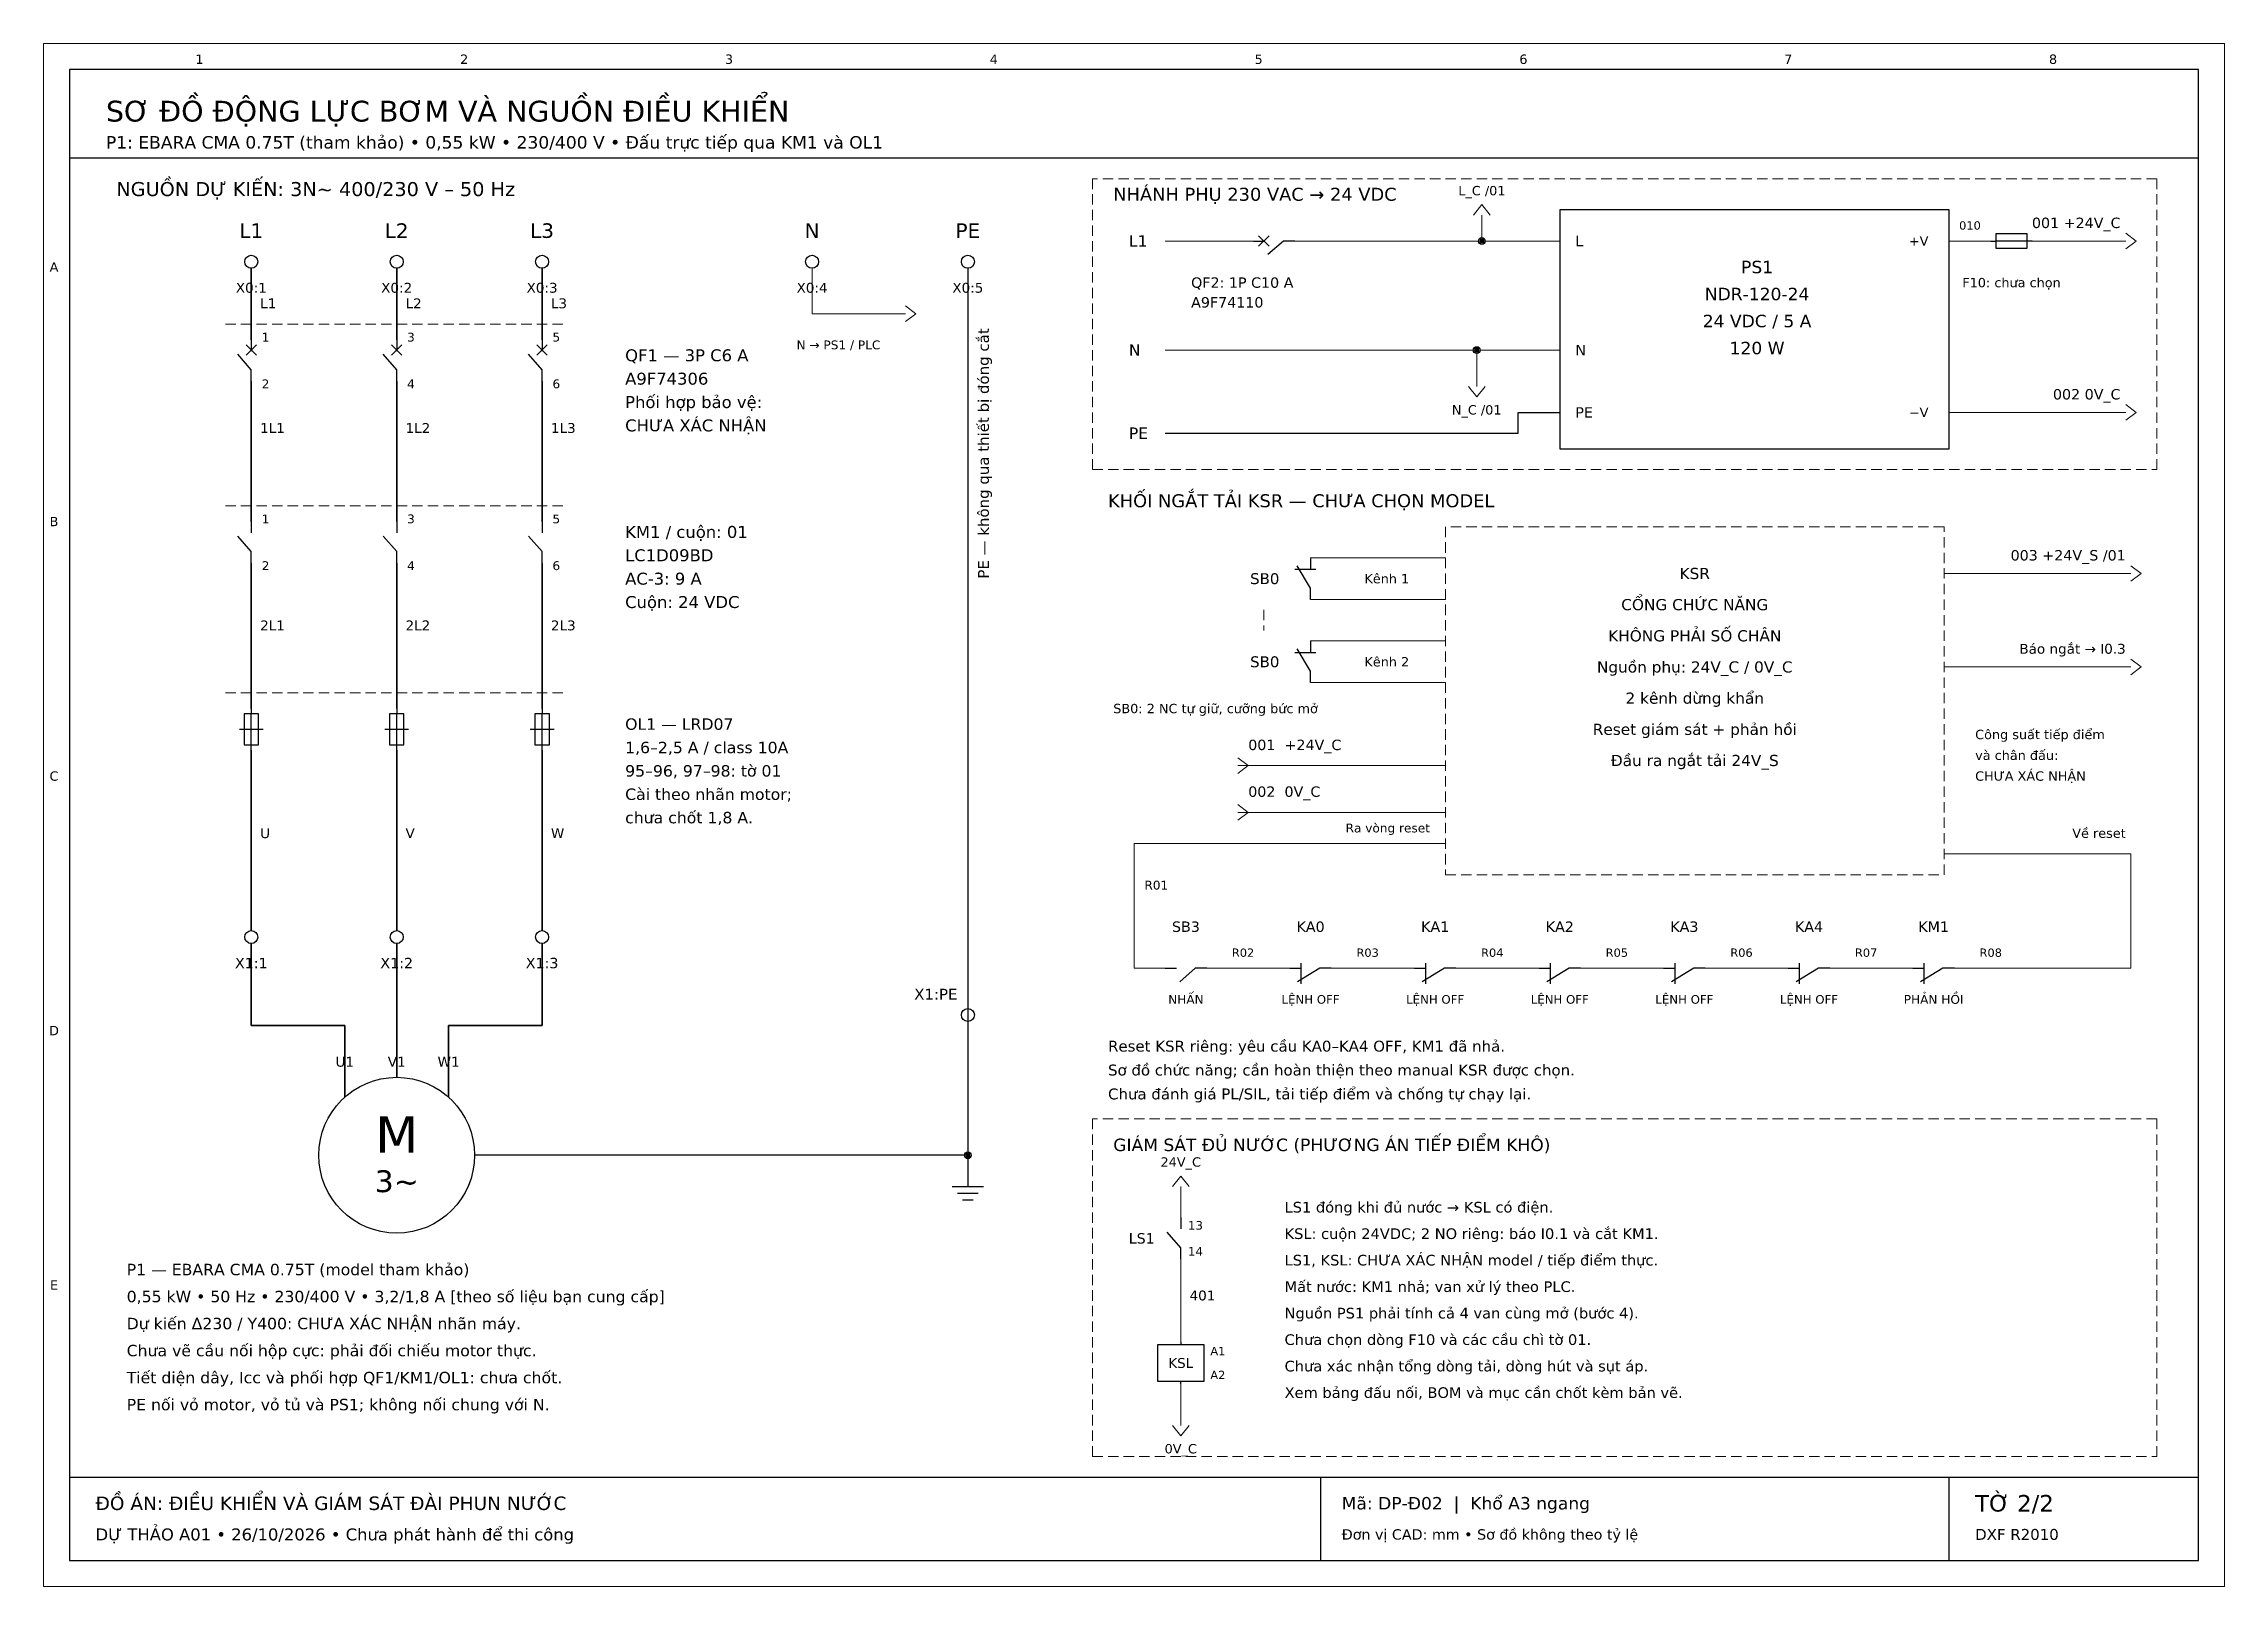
# Paper-space layout 'A3_NGANG' of a CAD drawing. Header units: millimetres. Extents: x 0 to 420, y 0 to 297.
# The model-space entities are those that its viewports show. They can reach past a viewport. Long polylines and large blocks are cut down to what shows.
import ezdxf
from ezdxf.enums import TextEntityAlignment as Align

# ---------------------------------------------------------------- set-up
doc = ezdxf.new("R2010")
doc.units = ezdxf.units.MM
for name, color, linetype, lineweight in [('CHU', 7, 'Continuous', 13), ('DAY_DIEU_KHIEN', 7, 'Continuous', 18), ('DAY_DONG_LUC', 7, 'Continuous', 35), ('DIEM_NOI', 7, 'Continuous', 25), ('KHUNG', 7, 'Continuous', 25), ('NET_PHU', 8, 'Continuous', 13), ('PE', 3, 'Continuous', 25), ('THIET_BI', 7, 'Continuous', 25)]:
    doc.layers.add(name, color=color, linetype=linetype, lineweight=lineweight)
doc.layers.add('VIEWPORT_KHONG_IN', color=7, linetype='Continuous', plot=False)
doc.styles.add('VN', font='DejaVuSans.ttf')

# ---------------------------------------------------------------- blocks, each defined once
blk = doc.blocks.new('IEC_CB')
for p, q in [((0, -1.8), (-2.6, 1.2)), ((-1, 3), (1, 1)), ((-1, 1), (1, 3)), ((0, 4), (0, 1.8)), ((0, -4), (0, -1.8))]:
    blk.add_line(p, q)
blk = doc.blocks.new('IEC_NO')
for p, q in [((0, -1.8), (-2.6, 1.2)), ((0, 4), (0, 1.8)), ((0, -4), (0, -1.8))]:
    blk.add_line(p, q)
blk = doc.blocks.new('IEC_THERMAL')
for p, q in [((-2.3, 0), (2.3, 0)), ((1.4, 3), (-1.4, 3)), ((-1.4, 3), (-1.4, -3)), ((0, 4), (0, 3)), ((0, -3), (0, 3)), ((1.4, -3), (1.4, 3)), ((-1.4, -3), (1.4, -3)), ((0, -4), (0, -3))]:
    blk.add_line(p, q)
blk = doc.blocks.new('IEC_EARTH')
for p, q in [((-3, 0), (3, 0)), ((0, 4), (0, 0)), ((-2, -1.3), (2, -1.3)), ((-1, -2.6), (1, -2.6))]:
    blk.add_line(p, q)
blk = doc.blocks.new('IEC_FUSE')
for p, q in [((1.4, 3), (-1.4, 3)), ((-1.4, 3), (-1.4, -3)), ((0, 4), (0, 3)), ((0, -3), (0, 3)), ((1.4, -3), (1.4, 3)), ((-1.4, -3), (1.4, -3)), ((0, -4), (0, -3))]:
    blk.add_line(p, q)
blk = doc.blocks.new('IEC_NC')
for p, q in [((-3, 1.8), (1, 1.8)), ((0, -1.8), (-2.6, 2.5)), ((0, 4), (0, 1.8)), ((0, -4), (0, -1.8))]:
    blk.add_line(p, q)
blk = doc.blocks.new('IEC_COIL')
for p, q in [((4.5, 3.5), (-4.5, 3.5)), ((-4.5, 3.5), (-4.5, -3.5)), ((0, 4), (0, 3.5)), ((4.5, -3.5), (4.5, 3.5)), ((-4.5, -3.5), (4.5, -3.5)), ((0, -4), (0, -3.5))]:
    blk.add_line(p, q)

msp = doc.modelspace()

# ---------------------------------------------------------------- linework, layer by layer
at = {"layer": 'DAY_DIEU_KHIEN'}
for p, q in [((275.4, 264), (277, 266)), ((277, 266), (278.6, 264)), ((277, 259), (277, 264)), ((403, 259), (401, 260.5)), ((216, 259), (233, 259)), ((241, 259), (292, 259)), ((367, 259), (375, 259)), ((383, 259), (401, 259)), ((401, 257.5), (403, 259)), ((148, 253.75), (148, 245)), ((148, 245), (166, 245)), ((168, 245), (166, 246.5)), ((166, 243.5), (168, 245)), ((216, 238), (292, 238)), ((276, 238), (276, 231)), ((274.4, 231), (276, 229)), ((276, 229), (277.6, 231)), ((403, 226), (401, 227.5)), ((367, 226), (401, 226)), ((401, 224.5), (403, 226)), ((270, 198), (244, 198)), ((366, 195), (402, 195)), ((404, 195), (402, 196.5)), ((402, 193.5), (404, 195)), ((244, 190), (270, 190)), ((270, 182), (244, 182)), ((366, 177), (402, 177)), ((404, 177), (402, 178.5)), ((402, 175.5), (404, 177)), ((244, 174), (270, 174)), ((232, 158), (230, 159.5)), ((230, 158), (270, 158)), ((230, 156.5), (232, 158)), ((232, 149), (230, 150.5)), ((230, 149), (270, 149)), ((230, 147.5), (232, 149)), ((270, 143), (210, 143)), ((210, 143), (210, 119)), ((402, 141), (366, 141)), ((402, 119), (402, 141)), ((210, 119), (216, 119)), ((224, 119), (240, 119)), ((248, 119), (264, 119)), ((272, 119), (288, 119)), ((296, 119), (312, 119)), ((320, 119), (336, 119)), ((344, 119), (360, 119)), ((368, 119), (402, 119)), ((217.4, 77), (219, 79)), ((219, 79), (220.6, 77)), ((219, 77), (219, 71)), ((219, 63), (219, 47)), ((219, 39), (219, 31)), ((217.4, 31), (219, 29)), ((219, 29), (220.6, 31))]:
    msp.add_line(p, q, dxfattribs=at)
at = {"layer": 'DAY_DONG_LUC'}
for p, q in [((40, 253.75), (40, 240)), ((68, 253.75), (68, 240)), ((96, 253.75), (96, 240)), ((40, 232), (40, 205)), ((68, 232), (68, 205)), ((96, 232), (96, 205)), ((40, 197), (40, 169)), ((68, 197), (68, 169)), ((96, 197), (96, 169)), ((40, 161), (40, 126.25)), ((68, 161), (68, 126.25)), ((96, 161), (96, 126.25)), ((40, 123.75), (40, 108)), ((68, 123.75), (68, 98)), ((96, 123.75), (96, 108)), ((40, 108), (58, 108)), ((58, 108), (58, 94.18)), ((96, 108), (78, 108)), ((78, 108), (78, 94.18))]:
    msp.add_line(p, q, dxfattribs=at)
at = {"layer": 'DIEM_NOI'}
for centre in [(277, 259), (276, 238), (178, 83)]:
    msp.add_circle(centre, 0.65, dxfattribs=at)
for points in [[(276.55, 258.55), (277.45, 258.55), (276.55, 259.45), (277.45, 259.45)], [(275.55, 237.55), (276.45, 237.55), (275.55, 238.45), (276.45, 238.45)], [(177.55, 82.55), (178.45, 82.55), (177.55, 83.45), (178.45, 83.45)]]:
    msp.add_solid(points, dxfattribs=at)
at = {"layer": 'KHUNG'}
for p, q in [((415, 292), (5, 292)), ((5, 292), (5, 5)), ((415, 5), (415, 292)), ((5, 275), (415, 275)), ((5, 21), (415, 21)), ((246, 5), (246, 21)), ((367, 5), (367, 21)), ((5, 5), (415, 5))]:
    msp.add_line(p, q, dxfattribs=at)
at = {"layer": 'NET_PHU'}
for p, q in [((203, 271), (202, 271)), ((202, 271), (202, 269)), ((206, 271), (204, 271)), ((209, 271), (207, 271)), ((212, 271), (210, 271)), ((215, 271), (213, 271)), ((218, 271), (216, 271)), ((221, 271), (219, 271)), ((224, 271), (222, 271)), ((227, 271), (225, 271)), ((230, 271), (228, 271)), ((233, 271), (231, 271)), ((236, 271), (234, 271)), ((239, 271), (237, 271)), ((242, 271), (240, 271)), ((245, 271), (243, 271)), ((248, 271), (246, 271)), ((251, 271), (249, 271)), ((254, 271), (252, 271)), ((257, 271), (255, 271)), ((260, 271), (258, 271)), ((263, 271), (261, 271)), ((266, 271), (264, 271)), ((269, 271), (267, 271)), ((272, 271), (270, 271)), ((275, 271), (273, 271)), ((278, 271), (276, 271)), ((281, 271), (279, 271)), ((284, 271), (282, 271)), ((287, 271), (285, 271)), ((290, 271), (288, 271)), ((293, 271), (291, 271)), ((296, 271), (294, 271)), ((299, 271), (297, 271)), ((302, 271), (300, 271)), ((305, 271), (303, 271)), ((308, 271), (306, 271)), ((311, 271), (309, 271)), ((314, 271), (312, 271)), ((317, 271), (315, 271)), ((320, 271), (318, 271)), ((323, 271), (321, 271)), ((326, 271), (324, 271)), ((329, 271), (327, 271)), ((332, 271), (330, 271)), ((335, 271), (333, 271)), ((338, 271), (336, 271)), ((341, 271), (339, 271)), ((344, 271), (342, 271)), ((347, 271), (345, 271)), ((350, 271), (348, 271)), ((353, 271), (351, 271)), ((356, 271), (354, 271)), ((359, 271), (357, 271)), ((362, 271), (360, 271)), ((365, 271), (363, 271)), ((368, 271), (366, 271)), ((371, 271), (369, 271)), ((374, 271), (372, 271)), ((377, 271), (375, 271)), ((380, 271), (378, 271)), ((383, 271), (381, 271)), ((386, 271), (384, 271)), ((389, 271), (387, 271)), ((392, 271), (390, 271)), ((395, 271), (393, 271)), ((398, 271), (396, 271)), ((401, 271), (399, 271)), ((404, 271), (402, 271)), ((407, 271), (405, 271)), ((407, 269), (407, 271)), ((202, 268), (202, 266)), ((202, 265), (202, 263)), ((407, 266), (407, 268)), ((407, 263), (407, 265)), ((202, 262), (202, 260)), ((407, 260), (407, 262)), ((202, 259), (202, 257)), ((407, 257), (407, 259)), ((202, 256), (202, 254)), ((202, 253), (202, 251)), ((407, 254), (407, 256)), ((407, 251), (407, 253)), ((202, 250), (202, 248)), ((407, 248), (407, 250)), ((202, 247), (202, 245)), ((202, 244), (202, 242)), ((407, 245), (407, 247)), ((407, 242), (407, 244)), ((35, 243), (37, 243)), ((38, 243), (40, 243)), ((41, 243), (43, 243)), ((44, 243), (46, 243)), ((47, 243), (49, 243)), ((50, 243), (52, 243)), ((53, 243), (55, 243)), ((56, 243), (58, 243)), ((59, 243), (61, 243)), ((62, 243), (64, 243)), ((65, 243), (67, 243)), ((68, 243), (70, 243)), ((71, 243), (73, 243)), ((74, 243), (76, 243)), ((77, 243), (79, 243)), ((80, 243), (82, 243)), ((83, 243), (85, 243)), ((86, 243), (88, 243)), ((89, 243), (91, 243)), ((92, 243), (94, 243)), ((95, 243), (97, 243)), ((98, 243), (100, 243)), ((202, 241), (202, 239)), ((407, 239), (407, 241)), ((202, 238), (202, 236)), ((407, 236), (407, 238)), ((202, 235), (202, 233)), ((202, 232), (202, 230)), ((407, 233), (407, 235)), ((407, 230), (407, 232)), ((202, 229), (202, 227)), ((407, 227), (407, 229)), ((202, 226), (202, 224)), ((202, 223), (202, 221)), ((407, 224), (407, 226)), ((407, 221), (407, 223)), ((202, 220), (202, 218)), ((407, 218), (407, 220)), ((202, 217), (202, 215)), ((202, 215), (204, 215)), ((205, 215), (207, 215)), ((208, 215), (210, 215)), ((211, 215), (213, 215)), ((214, 215), (216, 215)), ((217, 215), (219, 215)), ((220, 215), (222, 215)), ((223, 215), (225, 215)), ((226, 215), (228, 215)), ((229, 215), (231, 215)), ((232, 215), (234, 215)), ((235, 215), (237, 215)), ((238, 215), (240, 215)), ((241, 215), (243, 215)), ((244, 215), (246, 215)), ((247, 215), (249, 215)), ((250, 215), (252, 215)), ((253, 215), (255, 215)), ((256, 215), (258, 215)), ((259, 215), (261, 215)), ((262, 215), (264, 215)), ((265, 215), (267, 215)), ((268, 215), (270, 215)), ((271, 215), (273, 215)), ((274, 215), (276, 215)), ((277, 215), (279, 215)), ((280, 215), (282, 215)), ((283, 215), (285, 215)), ((286, 215), (288, 215)), ((289, 215), (291, 215)), ((292, 215), (294, 215)), ((295, 215), (297, 215)), ((298, 215), (300, 215)), ((301, 215), (303, 215)), ((304, 215), (306, 215)), ((307, 215), (309, 215)), ((310, 215), (312, 215)), ((313, 215), (315, 215)), ((316, 215), (318, 215)), ((319, 215), (321, 215)), ((322, 215), (324, 215)), ((325, 215), (327, 215)), ((328, 215), (330, 215)), ((331, 215), (333, 215)), ((334, 215), (336, 215)), ((337, 215), (339, 215)), ((340, 215), (342, 215)), ((343, 215), (345, 215)), ((346, 215), (348, 215)), ((349, 215), (351, 215)), ((352, 215), (354, 215)), ((355, 215), (357, 215)), ((358, 215), (360, 215)), ((361, 215), (363, 215)), ((364, 215), (366, 215)), ((367, 215), (369, 215)), ((370, 215), (372, 215)), ((373, 215), (375, 215)), ((376, 215), (378, 215)), ((379, 215), (381, 215)), ((382, 215), (384, 215)), ((385, 215), (387, 215)), ((388, 215), (390, 215)), ((391, 215), (393, 215)), ((394, 215), (396, 215)), ((397, 215), (399, 215)), ((400, 215), (402, 215)), ((403, 215), (405, 215)), ((406, 215), (407, 215)), ((407, 215), (407, 217)), ((35, 208), (37, 208)), ((38, 208), (40, 208)), ((41, 208), (43, 208)), ((44, 208), (46, 208)), ((47, 208), (49, 208)), ((50, 208), (52, 208)), ((53, 208), (55, 208)), ((56, 208), (58, 208)), ((59, 208), (61, 208)), ((62, 208), (64, 208)), ((65, 208), (67, 208)), ((68, 208), (70, 208)), ((71, 208), (73, 208)), ((74, 208), (76, 208)), ((77, 208), (79, 208)), ((80, 208), (82, 208)), ((83, 208), (85, 208)), ((86, 208), (88, 208)), ((89, 208), (91, 208)), ((92, 208), (94, 208)), ((95, 208), (97, 208)), ((98, 208), (100, 208)), ((270, 204), (270, 202)), ((273, 204), (271, 204)), ((276, 204), (274, 204)), ((279, 204), (277, 204)), ((282, 204), (280, 204)), ((285, 204), (283, 204)), ((288, 204), (286, 204)), ((291, 204), (289, 204)), ((294, 204), (292, 204)), ((297, 204), (295, 204)), ((300, 204), (298, 204)), ((303, 204), (301, 204)), ((306, 204), (304, 204)), ((309, 204), (307, 204)), ((312, 204), (310, 204)), ((315, 204), (313, 204)), ((318, 204), (316, 204)), ((321, 204), (319, 204)), ((324, 204), (322, 204)), ((327, 204), (325, 204)), ((330, 204), (328, 204)), ((333, 204), (331, 204)), ((336, 204), (334, 204)), ((339, 204), (337, 204)), ((342, 204), (340, 204)), ((345, 204), (343, 204)), ((348, 204), (346, 204)), ((351, 204), (349, 204)), ((354, 204), (352, 204)), ((357, 204), (355, 204)), ((360, 204), (358, 204)), ((363, 204), (361, 204)), ((366, 204), (364, 204)), ((366, 203), (366, 204)), ((366, 200), (366, 202)), ((270, 201), (270, 199)), ((270, 198), (270, 196)), ((366, 197), (366, 199)), ((270, 195), (270, 193)), ((366, 194), (366, 196)), ((270, 192), (270, 190)), ((270, 189), (270, 187)), ((366, 191), (366, 193)), ((366, 188), (366, 190)), ((235, 188), (235, 186)), ((235, 185), (235, 184)), ((270, 186), (270, 184)), ((366, 185), (366, 187)), ((270, 183), (270, 181)), ((366, 182), (366, 184)), ((366, 179), (366, 181)), ((270, 180), (270, 178)), ((270, 177), (270, 175)), ((366, 176), (366, 178)), ((270, 174), (270, 172)), ((366, 173), (366, 175)), ((35, 172), (37, 172)), ((38, 172), (40, 172)), ((41, 172), (43, 172)), ((44, 172), (46, 172)), ((47, 172), (49, 172)), ((50, 172), (52, 172)), ((53, 172), (55, 172)), ((56, 172), (58, 172)), ((59, 172), (61, 172)), ((62, 172), (64, 172)), ((65, 172), (67, 172)), ((68, 172), (70, 172)), ((71, 172), (73, 172)), ((74, 172), (76, 172)), ((77, 172), (79, 172)), ((80, 172), (82, 172)), ((83, 172), (85, 172)), ((86, 172), (88, 172)), ((89, 172), (91, 172)), ((92, 172), (94, 172)), ((95, 172), (97, 172)), ((98, 172), (100, 172)), ((270, 171), (270, 169)), ((270, 168), (270, 166)), ((366, 170), (366, 172)), ((366, 167), (366, 169)), ((270, 165), (270, 163)), ((366, 164), (366, 166)), ((270, 162), (270, 160)), ((366, 161), (366, 163)), ((366, 158), (366, 160)), ((270, 159), (270, 157)), ((270, 156), (270, 154)), ((366, 155), (366, 157)), ((270, 153), (270, 151)), ((366, 152), (366, 154)), ((270, 150), (270, 148)), ((270, 147), (270, 145)), ((366, 149), (366, 151)), ((366, 146), (366, 148)), ((270, 144), (270, 142)), ((366, 143), (366, 145)), ((270, 141), (270, 139)), ((366, 140), (366, 142)), ((366, 137), (366, 139)), ((270, 138), (270, 137)), ((270, 137), (272, 137)), ((273, 137), (275, 137)), ((276, 137), (278, 137)), ((279, 137), (281, 137)), ((282, 137), (284, 137)), ((285, 137), (287, 137)), ((288, 137), (290, 137)), ((291, 137), (293, 137)), ((294, 137), (296, 137)), ((297, 137), (299, 137)), ((300, 137), (302, 137)), ((303, 137), (305, 137)), ((306, 137), (308, 137)), ((309, 137), (311, 137)), ((312, 137), (314, 137)), ((315, 137), (317, 137)), ((318, 137), (320, 137)), ((321, 137), (323, 137)), ((324, 137), (326, 137)), ((327, 137), (329, 137)), ((330, 137), (332, 137)), ((333, 137), (335, 137)), ((336, 137), (338, 137)), ((339, 137), (341, 137)), ((342, 137), (344, 137)), ((345, 137), (347, 137)), ((348, 137), (350, 137)), ((351, 137), (353, 137)), ((354, 137), (356, 137)), ((357, 137), (359, 137)), ((360, 137), (362, 137)), ((363, 137), (365, 137)), ((203, 90), (202, 90)), ((202, 90), (202, 88)), ((206, 90), (204, 90)), ((209, 90), (207, 90)), ((212, 90), (210, 90)), ((215, 90), (213, 90)), ((218, 90), (216, 90)), ((221, 90), (219, 90)), ((224, 90), (222, 90)), ((227, 90), (225, 90)), ((230, 90), (228, 90)), ((233, 90), (231, 90)), ((236, 90), (234, 90)), ((239, 90), (237, 90)), ((242, 90), (240, 90)), ((245, 90), (243, 90)), ((248, 90), (246, 90)), ((251, 90), (249, 90)), ((254, 90), (252, 90)), ((257, 90), (255, 90)), ((260, 90), (258, 90)), ((263, 90), (261, 90)), ((266, 90), (264, 90)), ((269, 90), (267, 90)), ((272, 90), (270, 90)), ((275, 90), (273, 90)), ((278, 90), (276, 90)), ((281, 90), (279, 90)), ((284, 90), (282, 90)), ((287, 90), (285, 90)), ((290, 90), (288, 90)), ((293, 90), (291, 90)), ((296, 90), (294, 90)), ((299, 90), (297, 90)), ((302, 90), (300, 90)), ((305, 90), (303, 90)), ((308, 90), (306, 90)), ((311, 90), (309, 90)), ((314, 90), (312, 90)), ((317, 90), (315, 90)), ((320, 90), (318, 90)), ((323, 90), (321, 90)), ((326, 90), (324, 90)), ((329, 90), (327, 90)), ((332, 90), (330, 90)), ((335, 90), (333, 90)), ((338, 90), (336, 90)), ((341, 90), (339, 90)), ((344, 90), (342, 90)), ((347, 90), (345, 90)), ((350, 90), (348, 90)), ((353, 90), (351, 90)), ((356, 90), (354, 90)), ((359, 90), (357, 90)), ((362, 90), (360, 90)), ((365, 90), (363, 90)), ((368, 90), (366, 90)), ((371, 90), (369, 90)), ((374, 90), (372, 90)), ((377, 90), (375, 90)), ((380, 90), (378, 90)), ((383, 90), (381, 90)), ((386, 90), (384, 90)), ((389, 90), (387, 90)), ((392, 90), (390, 90)), ((395, 90), (393, 90)), ((398, 90), (396, 90)), ((401, 90), (399, 90)), ((404, 90), (402, 90)), ((407, 90), (405, 90)), ((407, 88), (407, 90)), ((202, 87), (202, 85)), ((202, 84), (202, 82)), ((407, 85), (407, 87)), ((407, 82), (407, 84)), ((202, 81), (202, 79)), ((407, 79), (407, 81)), ((202, 78), (202, 76)), ((407, 76), (407, 78)), ((202, 75), (202, 73)), ((202, 72), (202, 70)), ((407, 73), (407, 75)), ((407, 70), (407, 72)), ((202, 69), (202, 67)), ((407, 67), (407, 69)), ((202, 66), (202, 64)), ((202, 63), (202, 61)), ((407, 64), (407, 66)), ((407, 61), (407, 63)), ((202, 60), (202, 58)), ((407, 58), (407, 60)), ((202, 57), (202, 55)), ((407, 55), (407, 57)), ((202, 54), (202, 52)), ((202, 51), (202, 49)), ((407, 52), (407, 54)), ((407, 49), (407, 51)), ((202, 48), (202, 46)), ((407, 46), (407, 48)), ((202, 45), (202, 43)), ((202, 42), (202, 40)), ((407, 43), (407, 45)), ((407, 40), (407, 42)), ((202, 39), (202, 37)), ((407, 37), (407, 39)), ((202, 36), (202, 34)), ((407, 34), (407, 36)), ((202, 33), (202, 31)), ((202, 30), (202, 28)), ((407, 31), (407, 33)), ((407, 28), (407, 30)), ((202, 27), (202, 25)), ((407, 25), (407, 27)), ((202, 25), (204, 25)), ((205, 25), (207, 25)), ((208, 25), (210, 25)), ((211, 25), (213, 25)), ((214, 25), (216, 25)), ((217, 25), (219, 25)), ((220, 25), (222, 25)), ((223, 25), (225, 25)), ((226, 25), (228, 25)), ((229, 25), (231, 25)), ((232, 25), (234, 25)), ((235, 25), (237, 25)), ((238, 25), (240, 25)), ((241, 25), (243, 25)), ((244, 25), (246, 25)), ((247, 25), (249, 25)), ((250, 25), (252, 25)), ((253, 25), (255, 25)), ((256, 25), (258, 25)), ((259, 25), (261, 25)), ((262, 25), (264, 25)), ((265, 25), (267, 25)), ((268, 25), (270, 25)), ((271, 25), (273, 25)), ((274, 25), (276, 25)), ((277, 25), (279, 25)), ((280, 25), (282, 25)), ((283, 25), (285, 25)), ((286, 25), (288, 25)), ((289, 25), (291, 25)), ((292, 25), (294, 25)), ((295, 25), (297, 25)), ((298, 25), (300, 25)), ((301, 25), (303, 25)), ((304, 25), (306, 25)), ((307, 25), (309, 25)), ((310, 25), (312, 25)), ((313, 25), (315, 25)), ((316, 25), (318, 25)), ((319, 25), (321, 25)), ((322, 25), (324, 25)), ((325, 25), (327, 25)), ((328, 25), (330, 25)), ((331, 25), (333, 25)), ((334, 25), (336, 25)), ((337, 25), (339, 25)), ((340, 25), (342, 25)), ((343, 25), (345, 25)), ((346, 25), (348, 25)), ((349, 25), (351, 25)), ((352, 25), (354, 25)), ((355, 25), (357, 25)), ((358, 25), (360, 25)), ((361, 25), (363, 25)), ((364, 25), (366, 25)), ((367, 25), (369, 25)), ((370, 25), (372, 25)), ((373, 25), (375, 25)), ((376, 25), (378, 25)), ((379, 25), (381, 25)), ((382, 25), (384, 25)), ((385, 25), (387, 25)), ((388, 25), (390, 25)), ((391, 25), (393, 25)), ((394, 25), (396, 25)), ((397, 25), (399, 25)), ((400, 25), (402, 25)), ((403, 25), (405, 25)), ((406, 25), (407, 25))]:
    msp.add_line(p, q, dxfattribs=at)
at = {"layer": 'PE'}
for p, q in [((178, 253.75), (178, 83)), ((284, 222), (284, 226)), ((284, 226), (292, 226)), ((216, 222), (284, 222)), ((178, 83), (83, 83)), ((178, 83), (178, 81))]:
    msp.add_line(p, q, dxfattribs=at)
at = {"layer": 'THIET_BI'}
for p, q in [((367, 265), (292, 265)), ((292, 265), (292, 219)), ((367, 219), (367, 265)), ((292, 219), (367, 219))]:
    msp.add_line(p, q, dxfattribs=at)
for centre, radius in [((40, 255), 1.25), ((68, 255), 1.25), ((96, 255), 1.25), ((148, 255), 1.25), ((178, 255), 1.25), ((40, 125), 1.25), ((68, 125), 1.25), ((96, 125), 1.25), ((178, 110), 1.25), ((68, 83), 15)]:
    msp.add_circle(centre, radius, dxfattribs=at)

# ---------------------------------------------------------------- block references
at = {"layer": 'THIET_BI', "rotation": 90}
for name, p in [('IEC_CB', (237, 259)), ('IEC_FUSE', (379, 259)), ('IEC_NO', (220, 119)), ('IEC_NC', (244, 119)), ('IEC_NC', (268, 119)), ('IEC_NC', (292, 119)), ('IEC_NC', (316, 119)), ('IEC_NC', (340, 119)), ('IEC_NC', (364, 119))]:
    msp.add_blockref(name, p, dxfattribs=at)
at = {"layer": 'THIET_BI'}
for name, p in [('IEC_CB', (40, 236)), ('IEC_CB', (68, 236)), ('IEC_CB', (96, 236)), ('IEC_NO', (40, 201)), ('IEC_NO', (68, 201)), ('IEC_NO', (96, 201)), ('IEC_NC', (244, 194)), ('IEC_NC', (244, 178)), ('IEC_THERMAL', (40, 165)), ('IEC_THERMAL', (68, 165)), ('IEC_THERMAL', (96, 165)), ('IEC_EARTH', (178, 77)), ('IEC_NO', (219, 67)), ('IEC_COIL', (219, 43))]:
    msp.add_blockref(name, p, dxfattribs=at)

# ---------------------------------------------------------------- texts
at = {"layer": 'CHU', "style": 'VN'}
for s, height, p in [('1', 1.8, (30, 294)), ('2', 1.8, (81, 294)), ('3', 1.8, (132, 294)), ('4', 1.8, (183, 294)), ('5', 1.8, (234, 294)), ('6', 1.8, (285, 294)), ('7', 1.8, (336, 294)), ('8', 1.8, (387, 294)), ('L_C /01', 1.8, (277, 268.7)), ('L1', 2.8, (40, 261)), ('L2', 2.8, (68, 261)), ('L3', 2.8, (96, 261)), ('N', 2.8, (148, 261)), ('PE', 2.8, (178, 261)), ('010', 1.6, (371, 262)), ('A', 1.8, (2, 254)), ('PS1', 2.4, (330, 254)), ('X0:1', 1.9, (40, 250)), ('X0:2', 1.9, (68, 250)), ('X0:3', 1.9, (96, 250)), ('X0:4', 1.9, (148, 250)), ('X0:5', 1.9, (178, 250)), ('NDR-120-24', 2.4, (330, 248.8)), ('F10: chưa chọn', 1.8, (379, 251)), ('24 VDC / 5 A', 2.4, (330, 243.6)), ('120 W', 2.4, (330, 238.4)), ('N_C /01', 1.8, (276, 226.5)), ('B', 1.8, (2, 205)), ('KSR', 2.15, (318, 195)), ('CỔNG CHỨC NĂNG', 2.15, (318, 189)), ('KHÔNG PHẢI SỐ CHÂN', 2.15, (318, 183)), ('Nguồn phụ: 24V_C / 0V_C', 2.15, (318, 177)), ('2 kênh dừng khẩn', 2.15, (318, 171)), ('Reset giám sát + phản hồi', 2.15, (318, 165)), ('Đầu ra ngắt tải 24V_S', 2.15, (318, 159)), ('C', 1.8, (2, 156)), ('SB3', 2, (220, 127)), ('KA0', 2, (244, 127)), ('KA1', 2, (268, 127)), ('KA2', 2, (292, 127)), ('KA3', 2, (316, 127)), ('KA4', 2, (340, 127)), ('KM1', 2, (364, 127)), ('R02', 1.6, (231, 122)), ('R03', 1.6, (255, 122)), ('R04', 1.6, (279, 122)), ('R05', 1.6, (303, 122)), ('R06', 1.6, (327, 122)), ('R07', 1.6, (351, 122)), ('R08', 1.6, (375, 122)), ('X1:1', 2, (40, 120)), ('X1:2', 2, (68, 120)), ('X1:3', 2, (96, 120)), ('NHẤN', 1.7, (220, 113)), ('LỆNH OFF', 1.65, (244, 113)), ('LỆNH OFF', 1.65, (268, 113)), ('LỆNH OFF', 1.65, (292, 113)), ('LỆNH OFF', 1.65, (316, 113)), ('LỆNH OFF', 1.65, (340, 113)), ('PHẢN HỒI', 1.7, (364, 113)), ('D', 1.8, (2, 107)), ('U1', 1.9, (58, 101)), ('V1', 1.9, (68, 101)), ('W1', 1.9, (78, 101)), ('M', 7, (68, 87)), ('3~', 4.2, (68, 78)), ('24V_C', 1.8, (219, 81.7)), ('E', 1.8, (2, 58)), ('KSL', 1.9, (219, 43)), ('0V_C', 1.8, (219, 26.5))]:
    msp.add_text(s, height=height, dxfattribs=at).set_placement(p, align=Align.MIDDLE_CENTER)
for s, height, p in [('SƠ ĐỒ ĐỘNG LỰC BƠM VÀ NGUỒN ĐIỀU KHIỂN', 4, (12, 284)), ('P1: EBARA CMA 0.75T (tham khảo) • 0,55 kW • 230/400 V • Đấu trực tiếp qua KM1 và OL1', 2.4, (12, 278)), ('NGUỒN DỰ KIẾN: 3N~ 400/230 V – 50 Hz', 2.7, (14, 269)), ('NHÁNH PHỤ 230 VAC → 24 VDC', 2.5, (206, 268)), ('L1', 2.2, (209, 259)), ('L', 2, (295, 259)), ('QF2: 1P C10 A', 2, (221, 251)), ('L1', 1.9, (41.7, 247)), ('L2', 1.9, (69.7, 247)), ('L3', 1.9, (97.7, 247)), ('A9F74110', 2, (221, 247.2)), ('1', 1.7, (42, 240.5)), ('3', 1.7, (70, 240.5)), ('5', 1.7, (98, 240.5)), ('N → PS1 / PLC', 1.7, (145, 239)), ('QF1 — 3P C6 A', 2.3, (112, 237)), ('N', 2.2, (209, 238)), ('N', 2, (295, 238)), ('2', 1.7, (42, 231.5)), ('4', 1.7, (70, 231.5)), ('6', 1.7, (98, 231.5)), ('A9F74306', 2.3, (112, 232.5)), ('Phối hợp bảo vệ:', 2.3, (112, 228)), ('PE', 2, (295, 226)), ('1L1', 1.9, (41.7, 223)), ('1L2', 1.9, (69.7, 223)), ('1L3', 1.9, (97.7, 223)), ('CHƯA XÁC NHẬN', 2.3, (112, 223.5)), ('PE', 2.2, (209, 222)), ('KHỐI NGẮT TẢI KSR — CHƯA CHỌN MODEL', 2.5, (205, 209)), ('1', 1.7, (42, 205.5)), ('3', 1.7, (70, 205.5)), ('5', 1.7, (98, 205.5)), ('KM1 / cuộn: 01', 2.3, (112, 203)), ('LC1D09BD', 2.3, (112, 198.5)), ('2', 1.7, (42, 196.5)), ('4', 1.7, (70, 196.5)), ('6', 1.7, (98, 196.5)), ('AC-3: 9 A', 2.3, (112, 194)), ('Cuộn: 24 VDC', 2.3, (112, 189.5)), ('2L1', 1.9, (41.7, 185)), ('2L2', 1.9, (69.7, 185)), ('2L3', 1.9, (97.7, 185)), ('SB0: 2 NC tự giữ, cưỡng bức mở', 1.8, (206, 169)), ('OL1 — LRD07', 2.2, (112, 166)), ('Công suất tiếp điểm', 1.8, (372, 164)), ('1,6–2,5 A / class 10A', 2.2, (112, 161.5)), ('001  +24V_C', 2, (232, 162)), ('và chân đấu:', 1.8, (372, 160)), ('95–96, 97–98: tờ 01', 2.2, (112, 157)), ('CHƯA XÁC NHẬN', 1.8, (372, 156)), ('Cài theo nhãn motor;', 2.2, (112, 152.5)), ('002  0V_C', 2, (232, 153)), ('chưa chốt 1,8 A.', 2.2, (112, 148)), ('U', 1.9, (41.7, 145)), ('V', 1.9, (69.7, 145)), ('W', 1.9, (97.7, 145)), ('R01', 1.7, (212, 135)), ('Reset KSR riêng: yêu cầu KA0–KA4 OFF, KM1 đã nhả.', 2.1, (205, 104)), ('Sơ đồ chức năng; cần hoàn thiện theo manual KSR được chọn.', 2.1, (205, 99.4)), ('Chưa đánh giá PL/SIL, tải tiếp điểm và chống tự chạy lại.', 2.1, (205, 94.8)), ('GIÁM SÁT ĐỦ NƯỚC (PHƯƠNG ÁN TIẾP ĐIỂM KHÔ)', 2.4, (206, 85)), ('LS1 đóng khi đủ nước → KSL có điện.', 2.05, (239, 73)), ('13', 1.65, (220.4, 69.5)), ('KSL: cuộn 24VDC; 2 NO riêng: báo I0.1 và cắt KM1.', 2.05, (239, 67.9)), ('14', 1.65, (220.4, 64.5)), ('LS1, KSL: CHƯA XÁC NHẬN model / tiếp điểm thực.', 2.05, (239, 62.8)), ('P1 — EBARA CMA 0.75T (model tham khảo)', 2.2, (16, 61)), ('Mất nước: KM1 nhả; van xử lý theo PLC.', 2.05, (239, 57.7)), ('0,55 kW • 50 Hz • 230/400 V • 3,2/1,8 A [theo số liệu bạn cung cấp]', 2.2, (16, 55.8)), ('401', 1.9, (220.7, 56)), ('Dự kiến Δ230 / Y400: CHƯA XÁC NHẬN nhãn máy.', 2.2, (16, 50.6)), ('Nguồn PS1 phải tính cả 4 van cùng mở (bước 4).', 2.05, (239, 52.6)), ('Chưa vẽ cầu nối hộp cực: phải đối chiếu motor thực.', 2.2, (16, 45.4)), ('Chưa chọn dòng F10 và các cầu chì tờ 01.', 2.05, (239, 47.5)), ('A1', 1.6, (224.7, 45.3)), ('Chưa xác nhận tổng dòng tải, dòng hút và sụt áp.', 2.05, (239, 42.4)), ('Tiết diện dây, Icc và phối hợp QF1/KM1/OL1: chưa chốt.', 2.2, (16, 40.2)), ('A2', 1.6, (224.7, 40.7)), ('Xem bảng đấu nối, BOM và mục cần chốt kèm bản vẽ.', 2.05, (239, 37.3)), ('PE nối vỏ motor, vỏ tủ và PS1; không nối chung với N.', 2.2, (16, 35)), ('ĐỒ ÁN: ĐIỀU KHIỂN VÀ GIÁM SÁT ĐÀI PHUN NƯỚC', 2.6, (10, 16)), ('Mã: DP-Đ02  |  Khổ A3 ngang', 2.4, (250, 16)), ('TỜ 2/2', 3.2, (372, 16)), ('DỰ THẢO A01 • 26/10/2026 • Chưa phát hành để thi công', 2.3, (10, 10)), ('Đơn vị CAD: mm • Sơ đồ không theo tỷ lệ', 2, (250, 10)), ('DXF R2010', 2.1, (372, 10))]:
    msp.add_text(s, height=height, dxfattribs=at).set_placement(p, align=Align.MIDDLE_LEFT)
for s, height, p in [('001 +24V_C', 2, (400, 262.5)), ('+V', 1.8, (363, 259)), ('−V', 1.8, (363, 226)), ('002 0V_C', 2, (400, 229.5)), ('003 +24V_S /01', 2, (401, 198.5)), ('SB0', 2.1, (238, 194)), ('Kênh 1', 1.8, (263, 194)), ('Báo ngắt → I0.3', 1.9, (401, 180.5)), ('SB0', 2.1, (238, 178)), ('Kênh 2', 1.8, (263, 178)), ('Ra vòng reset', 1.7, (267, 146)), ('Về reset', 1.8, (401, 145)), ('X1:PE', 2.1, (176, 114)), ('LS1', 2, (214, 67))]:
    msp.add_text(s, height=height, dxfattribs=at).set_placement(p, align=Align.MIDDLE_RIGHT)
msp.add_text('PE — không qua thiết bị đóng cắt', height=2.1, rotation=90, dxfattribs=at).set_placement((181, 194), align=Align.MIDDLE_LEFT)

psp = doc.layouts.new('A3_NGANG')

# ---------------------------------------------------------------- viewports
at = {"layer": 'VIEWPORT_KHONG_IN'}
psp.add_viewport(center=(210, 148.5), size=(420, 297), view_center_point=(210, 148.5), view_height=297, dxfattribs=at)

doc.saveas('drawing.dxf')
